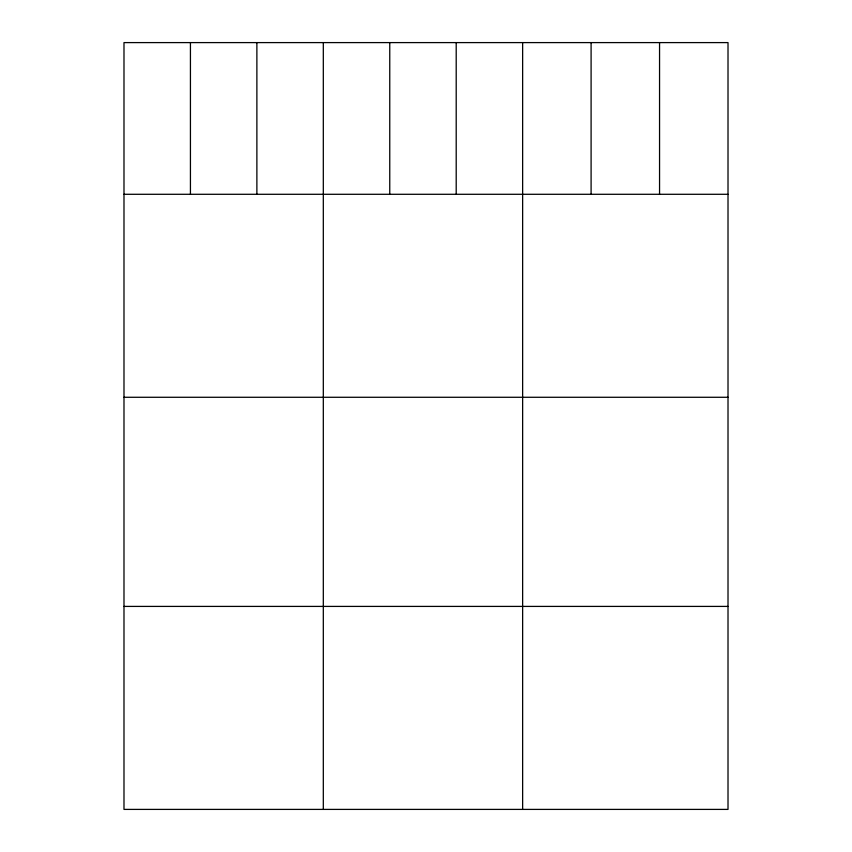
<?xml version="1.0" encoding="UTF-8"?>
<svg xmlns="http://www.w3.org/2000/svg" width="852" height="852" viewBox="0 0 852 852"><rect width="100%" height="100%" fill="white"/><g stroke="black" fill="none" stroke-linecap="round" stroke-linejoin="round"><path stroke-width="1.28" d="M728.013 194.288L728.013 809.4L123.987 809.4L123.987 42.6L728.013 42.6L728.013 194.288L123.987 194.288M123.987 397.277L728.013 397.277M123.987 606.411L728.013 606.411M659.554 42.6L659.554 194.288M591.096 42.6L591.096 194.288M522.638 42.6L522.638 809.4M456.203 42.6L456.203 194.288M389.758 42.6L389.758 194.288M323.313 42.6L323.313 809.4M256.878 42.6L256.878 194.288M190.433 42.6L190.433 194.288"/></g></svg>
